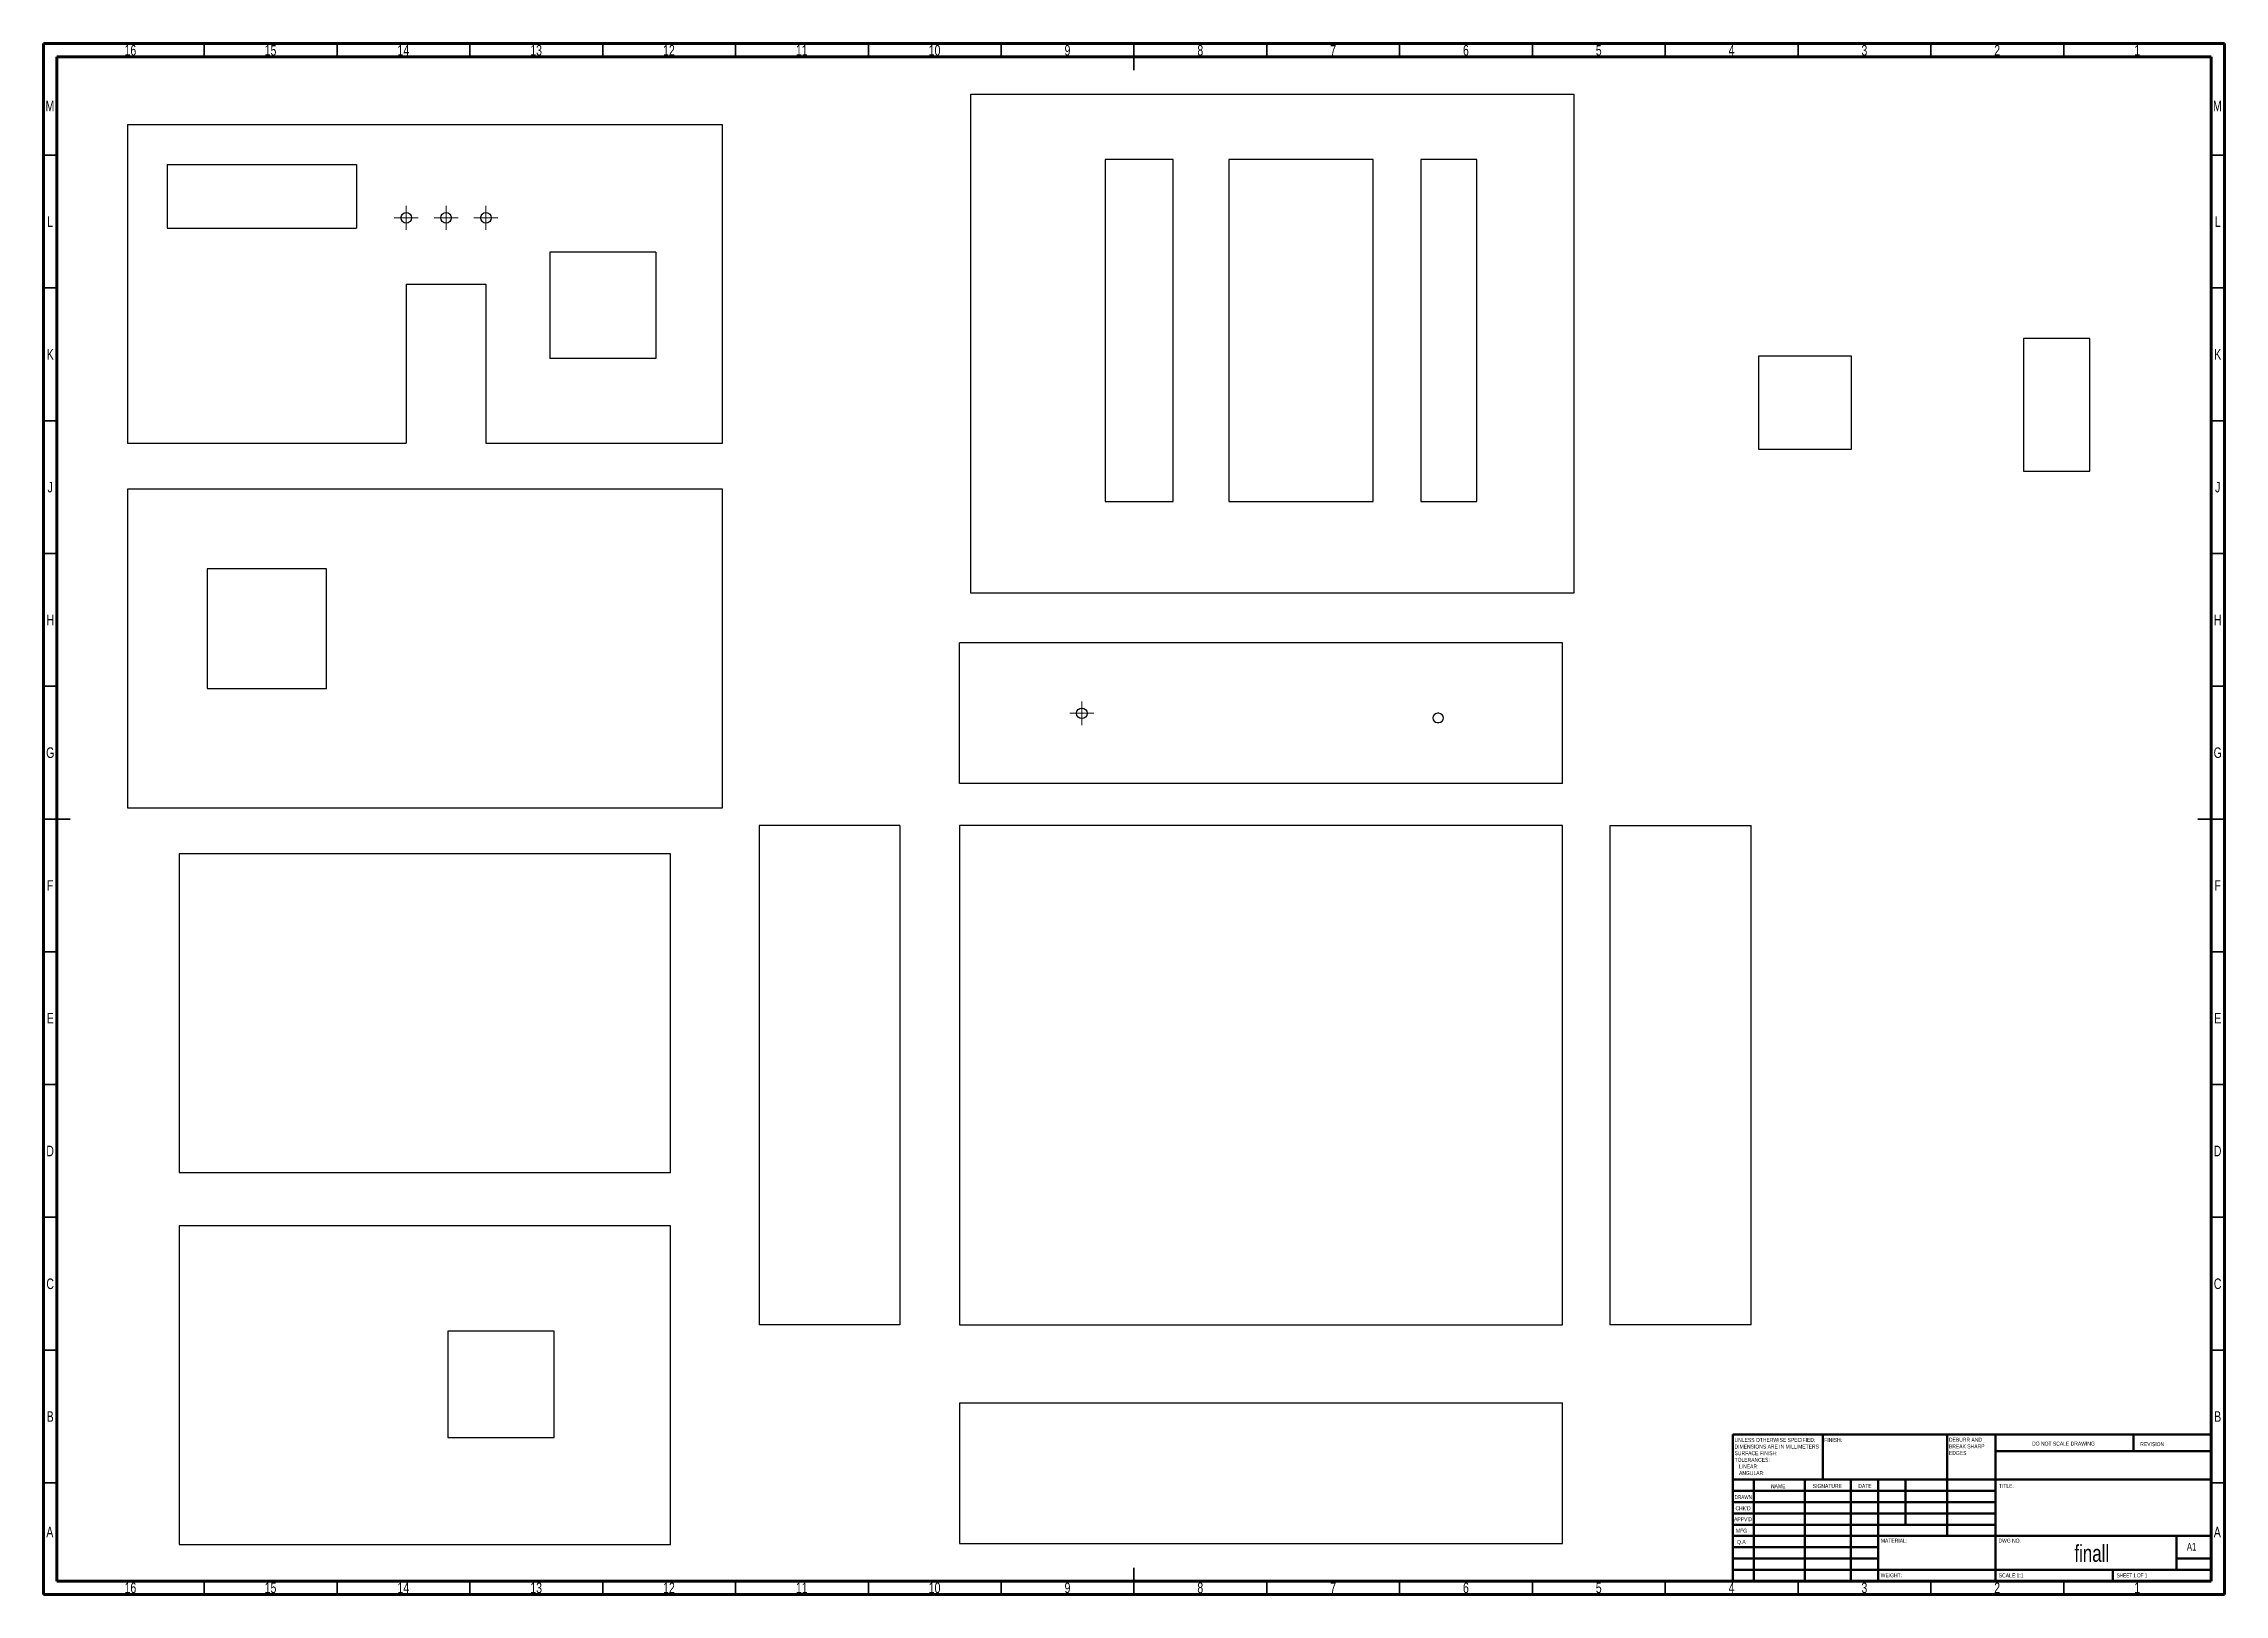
# Model space of a CAD drawing. Header units: millimetres. Extents: x 15 to 836, y 5 to 589.
import ezdxf

# ---------------------------------------------------------------- set-up
doc = ezdxf.new("R2010")
doc.units = ezdxf.units.MM
doc.styles.add('SLDTEXTSTYLE0', font='TXT', dxfattribs={"width": 0.75})
doc.styles.add('SLDTEXTSTYLE1', font='TXT', dxfattribs={"width": 0.686449})
doc.styles.add('SLDTEXTSTYLE2', font='TXT', dxfattribs={"width": 0.6875})

# ---------------------------------------------------------------- blocks, each defined once
blk = doc.blocks.new('SW_NOTE_0')
at = {"color": 0, "linetype": 'Continuous', "lineweight": 0, "char_height": 1.5, "attachment_point": 1, "style": 'SLDTEXTSTYLE0'}
for s, insert in [('UNLESS OTHERWISE SPECIFIED:', (0, 1.93)), ('TOLERANCES:', (0, -5.57)), ('SURFACE FINISH:', (0, -3.07)), ('DIMENSIONS ARE IN MILLIMETERS', (0, -0.57)), ('LINEAR:', (1.69, -8.07)), ('ANGULAR:', (1.69, -10.57))]:
    blk.add_mtext(s, dxfattribs=dict(at, insert=insert))
blk = doc.blocks.new('SW_NOTE_0_1')
at = {"color": 0, "linetype": 'Continuous', "lineweight": 0, "char_height": 1.5, "attachment_point": 1, "style": 'SLDTEXTSTYLE0'}
for s, insert in [('DEBURR AND', (0, 1.93)), ('BREAK SHARP', (0, -0.57)), ('EDGES', (0, -3.07))]:
    blk.add_mtext(s, dxfattribs=dict(at, insert=insert))
blk = doc.blocks.new('SW_CENTERMARKSYMBOL_0')
at = {"color": 0, "linetype": 'Continuous', "lineweight": 18}
for p, q in [((-2.5, 0), (-4.5, 0)), ((0, 0), (-2.5, 0)), ((0, 2.5), (0, 4.5)), ((0, 0), (0, 2.5)), ((0, 0), (0, -2.5)), ((0, 0), (2.5, 0)), ((2.5, 0), (4.5, 0)), ((0, -2.5), (0, -4.5))]:
    blk.add_line(p, q, dxfattribs=at)
blk = doc.blocks.new('SW_CENTERMARKSYMBOL_1')
at = {"color": 0, "linetype": 'Continuous', "lineweight": 18}
for p, q in [((-2.5, 0), (-4.5, 0)), ((0, 0), (-2.5, 0)), ((0, 2.5), (0, 4.5)), ((0, 0), (0, 2.5)), ((0, 0), (0, -2.5)), ((0, 0), (2.5, 0)), ((2.5, 0), (4.5, 0)), ((0, -2.5), (0, -4.5))]:
    blk.add_line(p, q, dxfattribs=at)
blk = doc.blocks.new('SW_CENTERMARKSYMBOL_2')
at = {"color": 0, "linetype": 'Continuous', "lineweight": 18}
for p, q in [((-2.5, 0), (-4.5, 0)), ((0, 0), (-2.5, 0)), ((0, 2.5), (0, 4.5)), ((0, 0), (0, 2.5)), ((0, 0), (0, -2.5)), ((0, 0), (2.5, 0)), ((2.5, 0), (4.5, 0)), ((0, -2.5), (0, -4.5))]:
    blk.add_line(p, q, dxfattribs=at)
blk = doc.blocks.new('SW_CENTERMARKSYMBOL_3')
at = {"color": 0, "linetype": 'Continuous', "lineweight": 18}
for p, q in [((-2.5, 0), (-4.5, 0)), ((0, 0), (-2.5, 0)), ((0, 2.5), (0, 4.5)), ((0, 0), (0, 2.5)), ((0, 0), (0, -2.5)), ((0, 0), (2.5, 0)), ((2.5, 0), (4.5, 0)), ((0, -2.5), (0, -4.5))]:
    blk.add_line(p, q, dxfattribs=at)

msp = doc.modelspace()

# ---------------------------------------------------------------- linework, layer by layer
at = {"color": 7, "linetype": 'Continuous', "lineweight": 70}
for p, q in [((15, 5), (15, 589)), ((15, 589), (836, 589)), ((20, 10), (20, 584)), ((20, 584), (831, 584)), ((831, 584), (831, 10)), ((836, 589), (836, 5)), ((831, 10), (20, 10)), ((836, 5), (15, 5))]:
    msp.add_line(p, q, dxfattribs=at)
at = {"color": 7, "linetype": 'Continuous', "lineweight": 35}
for p, q in [((75.5, 584), (75.5, 589)), ((125.5, 584), (125.5, 589)), ((175.5, 584), (175.5, 589)), ((225.5, 584), (225.5, 589)), ((275.5, 584), (275.5, 589)), ((325.5, 584), (325.5, 589)), ((375.5, 584), (375.5, 589)), ((425.5, 589), (425.5, 579)), ((425.5, 584), (425.5, 589)), ((475.5, 584), (475.5, 589)), ((525.5, 584), (525.5, 589)), ((575.5, 584), (575.5, 589)), ((625.5, 584), (625.5, 589)), ((675.5, 584), (675.5, 589)), ((725.5, 584), (725.5, 589)), ((775.5, 584), (775.5, 589)), ((20, 547), (15, 547)), ((831, 547), (836, 547)), ((20, 497), (15, 497)), ((831, 497), (836, 497)), ((20, 447), (15, 447)), ((831, 447), (836, 447)), ((20, 397), (15, 397)), ((831, 397), (836, 397)), ((20, 347), (15, 347)), ((831, 347), (836, 347)), ((15, 297), (25, 297)), ((20, 297), (15, 297)), ((836, 297), (826, 297)), ((831, 297), (836, 297)), ((20, 247), (15, 247)), ((831, 247), (836, 247)), ((20, 197), (15, 197)), ((831, 197), (836, 197)), ((20, 147), (15, 147)), ((831, 147), (836, 147)), ((20, 97), (15, 97)), ((831, 97), (836, 97)), ((20, 47), (15, 47)), ((831, 47), (836, 47)), ((75.5, 10), (75.5, 5)), ((125.5, 10), (125.5, 5)), ((175.5, 10), (175.5, 5)), ((225.5, 10), (225.5, 5)), ((275.5, 10), (275.5, 5)), ((325.5, 10), (325.5, 5)), ((375.5, 10), (375.5, 5)), ((425.5, 5), (425.5, 15)), ((425.5, 10), (425.5, 5)), ((475.5, 10), (475.5, 5)), ((525.5, 10), (525.5, 5)), ((575.5, 10), (575.5, 5)), ((625.5, 10), (625.5, 5)), ((675.5, 10), (675.5, 5)), ((725.5, 10), (725.5, 5)), ((775.5, 10), (775.5, 5))]:
    msp.add_line(p, q, dxfattribs=at)
at = {"color": 7, "linetype": 'Continuous', "lineweight": 25}
for p, q in [((364.12, 570.02), (591.12, 570.02)), ((364.12, 382.02), (364.12, 570.02)), ((591.12, 570.02), (591.12, 382.02)), ((46.52, 558.47), (46.52, 438.47)), ((270.52, 558.47), (46.52, 558.47)), ((270.52, 438.47), (270.52, 558.47)), ((61.52, 543.47), (132.82, 543.47)), ((61.52, 543.47), (61.52, 519.47)), ((132.82, 543.47), (132.82, 519.47)), ((414.65, 545.36), (414.65, 416.62)), ((440.24, 545.36), (414.65, 545.36)), ((440.24, 416.62), (440.24, 545.36)), ((461.18, 545.36), (461.18, 416.62)), ((515.55, 545.36), (461.18, 545.36)), ((515.55, 416.62), (515.55, 545.36)), ((533.43, 545.36), (533.43, 416.62)), ((554.56, 545.36), (533.43, 545.36)), ((554.56, 416.62), (554.56, 545.36)), ((61.52, 519.47), (132.82, 519.47)), ((245.52, 510.47), (205.52, 510.47)), ((205.52, 510.47), (205.52, 470.47)), ((245.52, 510.47), (245.52, 470.47)), ((151.52, 498.47), (181.52, 498.47)), ((151.52, 498.47), (151.52, 438.47)), ((181.52, 498.47), (181.52, 438.47)), ((785.31, 477.95), (760.31, 477.95)), ((760.31, 477.95), (760.31, 427.95)), ((785.31, 427.95), (785.31, 477.95)), ((245.52, 470.47), (205.52, 470.47)), ((660.62, 471.33), (660.62, 436.33)), ((695.62, 471.33), (660.62, 471.33)), ((695.62, 436.33), (695.62, 471.33)), ((46.52, 438.47), (151.52, 438.47)), ((181.52, 438.47), (270.52, 438.47)), ((660.62, 436.33), (695.62, 436.33)), ((760.31, 427.95), (785.31, 427.95)), ((270.52, 421.19), (46.52, 421.19)), ((46.52, 421.19), (46.52, 301.19)), ((270.52, 301.19), (270.52, 421.19)), ((414.65, 416.62), (440.24, 416.62)), ((461.18, 416.62), (515.55, 416.62)), ((533.43, 416.62), (554.56, 416.62)), ((121.52, 391.19), (76.52, 391.19)), ((76.52, 391.19), (76.52, 346.19)), ((121.52, 346.19), (121.52, 391.19)), ((591.12, 382.02), (364.12, 382.02)), ((586.84, 363.36), (359.84, 363.36)), ((359.84, 310.36), (359.84, 363.36)), ((586.84, 310.36), (586.84, 363.36)), ((76.52, 346.19), (121.52, 346.19)), ((540.25, 336.8), (539.75, 336.8)), ((539.75, 333.3), (540.25, 333.3)), ((586.84, 310.36), (359.84, 310.36)), ((46.52, 301.19), (270.52, 301.19)), ((284.36, 294.57), (284.36, 106.57)), ((337.36, 294.57), (284.36, 294.57)), ((337.36, 294.57), (337.36, 106.57)), ((586.84, 294.57), (359.84, 294.57)), ((359.84, 294.57), (359.84, 106.57)), ((586.84, 106.57), (586.84, 294.57)), ((604.82, 106.57), (604.82, 294.57)), ((604.82, 294.57), (657.82, 294.57)), ((657.82, 106.57), (657.82, 294.57)), ((251.02, 283.92), (66.02, 283.92)), ((66.02, 283.92), (66.02, 163.92)), ((251.02, 163.92), (251.02, 283.92)), ((66.02, 163.92), (251.02, 163.92)), ((251.02, 143.78), (66.02, 143.78)), ((66.02, 143.78), (66.02, 23.78)), ((251.02, 23.78), (251.02, 143.78)), ((207.17, 104.13), (167.17, 104.13)), ((167.17, 104.13), (167.17, 64.13)), ((207.17, 64.13), (207.17, 104.13)), ((337.36, 106.57), (284.36, 106.57)), ((359.84, 106.57), (586.84, 106.57)), ((657.82, 106.57), (604.82, 106.57)), ((359.84, 77.2), (586.84, 77.2)), ((359.84, 77.2), (359.84, 24.2)), ((586.84, 24.2), (586.84, 77.2)), ((167.17, 64.13), (207.17, 64.13)), ((66.02, 23.78), (251.02, 23.78)), ((359.84, 24.2), (586.84, 24.2))]:
    msp.add_line(p, q, dxfattribs=at)
at = {"color": 7, "linetype": 'Continuous', "lineweight": 50}
for p, q in [((651, 65.25), (831, 65.25)), ((651, 65.25), (651, 10)), ((684.8, 48.25), (684.8, 65.25)), ((731.6, 65.25), (731.6, 27)), ((749.8, 65.25), (749.8, 10)), ((831, 58.88), (749.8, 58.88)), ((801.8, 58.88), (801.8, 65.25)), ((831, 48.25), (651, 48.25)), ((749.8, 44), (651, 44)), ((658.8, 48.25), (658.8, 10)), ((677.99, 48.25), (677.99, 10)), ((695.4, 48.25), (695.4, 10)), ((705.6, 10), (705.6, 48.25)), ((716, 31.25), (716, 48.25)), ((749.8, 39.75), (651, 39.75)), ((749.8, 35.5), (651, 35.5)), ((749.8, 31.25), (651, 31.25)), ((705.6, 27), (651, 27)), ((705.6, 27), (831, 27)), ((818, 14.25), (818, 27)), ((705.6, 22.75), (651, 22.75)), ((705.6, 18.5), (651, 18.5)), ((831, 18.5), (818, 18.5)), ((651, 14.25), (831, 14.25)), ((794, 10), (794, 14.25))]:
    msp.add_line(p, q, dxfattribs=at)
at = {"color": 7, "linetype": 'Continuous', "lineweight": 25}
for centre in [(151.52, 523.39), (166.52, 523.39), (181.52, 523.39), (405.86, 336.8)]:
    msp.add_circle(centre, 2, dxfattribs=at)
for centre, start, end in [((539.75, 335.05), 90, 270), ((540.25, 335.05), 270, 90)]:
    msp.add_arc(centre, 1.75, start, end, dxfattribs=at)

# ---------------------------------------------------------------- block references
at = {"color": 7, "linetype": 'Continuous', "lineweight": 0}
for name, p in [('SW_CENTERMARKSYMBOL_0', (151.52, 523.39)), ('SW_CENTERMARKSYMBOL_1', (166.52, 523.39)), ('SW_CENTERMARKSYMBOL_2', (181.52, 523.39)), ('SW_CENTERMARKSYMBOL_3', (405.86, 336.8)), ('SW_NOTE_0', (651.59, 61.99)), ('SW_NOTE_0_1', (732.31, 62.07))]:
    msp.add_blockref(name, p, dxfattribs=at)

# ---------------------------------------------------------------- texts
for s, insert, char_height, attachment_point, style in [('16', (47.67, 588.46), 3.969, 2, 'SLDTEXTSTYLE0'), ('15', (100.42, 588.46), 3.969, 2, 'SLDTEXTSTYLE0'), ('14', (150.42, 588.46), 3.969, 2, 'SLDTEXTSTYLE0'), ('13', (200.42, 588.46), 3.969, 2, 'SLDTEXTSTYLE0'), ('12', (250.42, 588.46), 3.969, 2, 'SLDTEXTSTYLE0'), ('11', (300.42, 588.46), 3.969, 2, 'SLDTEXTSTYLE0'), ('10', (350.42, 588.46), 3.969, 2, 'SLDTEXTSTYLE0'), ('9', (400.46, 588.46), 3.97, 2, 'SLDTEXTSTYLE0'), ('8', (450.46, 588.46), 3.97, 2, 'SLDTEXTSTYLE0'), ('7', (500.46, 588.46), 3.97, 2, 'SLDTEXTSTYLE0'), ('6', (550.46, 588.46), 3.97, 2, 'SLDTEXTSTYLE0'), ('5', (600.46, 588.46), 3.97, 2, 'SLDTEXTSTYLE0'), ('4', (650.46, 588.46), 3.97, 2, 'SLDTEXTSTYLE0'), ('3', (700.46, 588.46), 3.97, 2, 'SLDTEXTSTYLE0'), ('2', (750.46, 588.46), 3.97, 2, 'SLDTEXTSTYLE0'), ('1', (803.21, 588.46), 3.97, 2, 'SLDTEXTSTYLE0'), ('M', (17.36, 567.52), 3.97, 2, 'SLDTEXTSTYLE0'), ('M', (833.36, 567.52), 3.97, 2, 'SLDTEXTSTYLE0'), ('L', (17.45, 523.96), 3.97, 2, 'SLDTEXTSTYLE0'), ('L', (833.45, 523.96), 3.97, 2, 'SLDTEXTSTYLE0'), ('K', (17.49, 473.96), 3.97, 2, 'SLDTEXTSTYLE0'), ('K', (833.49, 473.96), 3.97, 2, 'SLDTEXTSTYLE0'), ('J', (17.47, 423.96), 3.97, 2, 'SLDTEXTSTYLE0'), ('J', (833.47, 423.96), 3.97, 2, 'SLDTEXTSTYLE0'), ('H', (17.49, 373.96), 3.97, 2, 'SLDTEXTSTYLE0'), ('H', (833.49, 373.96), 3.97, 2, 'SLDTEXTSTYLE0'), ('G', (17.49, 323.96), 3.97, 2, 'SLDTEXTSTYLE0'), ('G', (833.49, 323.96), 3.97, 2, 'SLDTEXTSTYLE0'), ('F', (17.46, 273.96), 3.97, 2, 'SLDTEXTSTYLE0'), ('F', (833.46, 273.96), 3.97, 2, 'SLDTEXTSTYLE0'), ('E', (17.51, 223.96), 3.97, 2, 'SLDTEXTSTYLE0'), ('E', (833.51, 223.96), 3.97, 2, 'SLDTEXTSTYLE0'), ('D', (17.45, 173.96), 3.97, 2, 'SLDTEXTSTYLE0'), ('D', (833.45, 173.96), 3.97, 2, 'SLDTEXTSTYLE0'), ('C', (17.46, 123.96), 3.97, 2, 'SLDTEXTSTYLE0'), ('C', (833.46, 123.96), 3.97, 2, 'SLDTEXTSTYLE0'), ('B', (17.47, 73.96), 3.97, 2, 'SLDTEXTSTYLE0'), ('B', (833.47, 73.96), 3.97, 2, 'SLDTEXTSTYLE0'), ('FINISH:', (685.37, 63.92), 1.5, 1, 'SLDTEXTSTYLE0'), ('DO NOT SCALE DRAWING', (763.61, 62.53), 1.5, 1, 'SLDTEXTSTYLE0'), ('REVISION', (804.33, 62.33), 1.5, 1, 'SLDTEXTSTYLE0'), ('DRAWN', (651.64, 42.38), 1.5, 1, 'SLDTEXTSTYLE1'), ('NAME', (665.32, 46.5), 1.5, 1, 'SLDTEXTSTYLE0'), ('SIGNATURE', (681.03, 46.56), 1.5, 1, 'SLDTEXTSTYLE0'), ('DATE', (698.21, 46.58), 1.5, 1, 'SLDTEXTSTYLE0'), ('TITLE:', (751.09, 46.58), 1.5, 1, 'SLDTEXTSTYLE0'), ("APPV'D", (651.4, 34.07), 1.5, 1, 'SLDTEXTSTYLE0'), ("CHK'D", (651.94, 38.16), 1.5, 1, 'SLDTEXTSTYLE0'), ('A', (17.34, 30.46), 3.97, 2, 'SLDTEXTSTYLE0'), ('MFG', (652.12, 29.72), 1.5, 1, 'SLDTEXTSTYLE0'), ('Q.A', (652.51, 25.5), 1.5, 1, 'SLDTEXTSTYLE0'), ('MATERIAL:', (706.65, 25.99), 1.5, 1, 'SLDTEXTSTYLE0'), ('DWG NO.', (750.95, 25.99), 1.5, 1, 'SLDTEXTSTYLE0'), ('A', (833.34, 30.46), 3.97, 2, 'SLDTEXTSTYLE0'), ('finall', (786.07, 23.61), 6.35, 2, 'SLDTEXTSTYLE0'), ('A1', (821.87, 24.41), 2.91, 1, 'SLDTEXTSTYLE0'), ('16', (47.67, 9.46), 3.969, 2, 'SLDTEXTSTYLE0'), ('15', (100.42, 9.46), 3.969, 2, 'SLDTEXTSTYLE0'), ('14', (150.42, 9.46), 3.969, 2, 'SLDTEXTSTYLE0'), ('13', (200.42, 9.46), 3.969, 2, 'SLDTEXTSTYLE0'), ('12', (250.42, 9.46), 3.969, 2, 'SLDTEXTSTYLE0'), ('11', (300.42, 9.46), 3.969, 2, 'SLDTEXTSTYLE0'), ('10', (350.42, 9.46), 3.969, 2, 'SLDTEXTSTYLE0'), ('9', (400.46, 9.46), 3.97, 2, 'SLDTEXTSTYLE0'), ('8', (450.46, 9.46), 3.97, 2, 'SLDTEXTSTYLE0'), ('7', (500.46, 9.46), 3.97, 2, 'SLDTEXTSTYLE0'), ('6', (550.46, 9.46), 3.97, 2, 'SLDTEXTSTYLE0'), ('5', (600.46, 9.46), 3.97, 2, 'SLDTEXTSTYLE0'), ('4', (650.46, 9.46), 3.97, 2, 'SLDTEXTSTYLE0'), ('3', (700.46, 9.46), 3.97, 2, 'SLDTEXTSTYLE0'), ('WEIGHT:', (706.62, 12.95), 1.499, 1, 'SLDTEXTSTYLE0'), ('2', (750.46, 9.46), 3.97, 2, 'SLDTEXTSTYLE0'), ('SCALE:1:1', (751.07, 12.9), 1.5, 1, 'SLDTEXTSTYLE0'), ('SHEET 1 OF 1', (795.48, 12.9), 1.5, 1, 'SLDTEXTSTYLE2'), ('1', (803.21, 9.46), 3.97, 2, 'SLDTEXTSTYLE0')]:
    msp.add_mtext(s, dxfattribs=dict(at, insert=insert, char_height=char_height, attachment_point=attachment_point, style=style))

doc.saveas('drawing.dxf')
